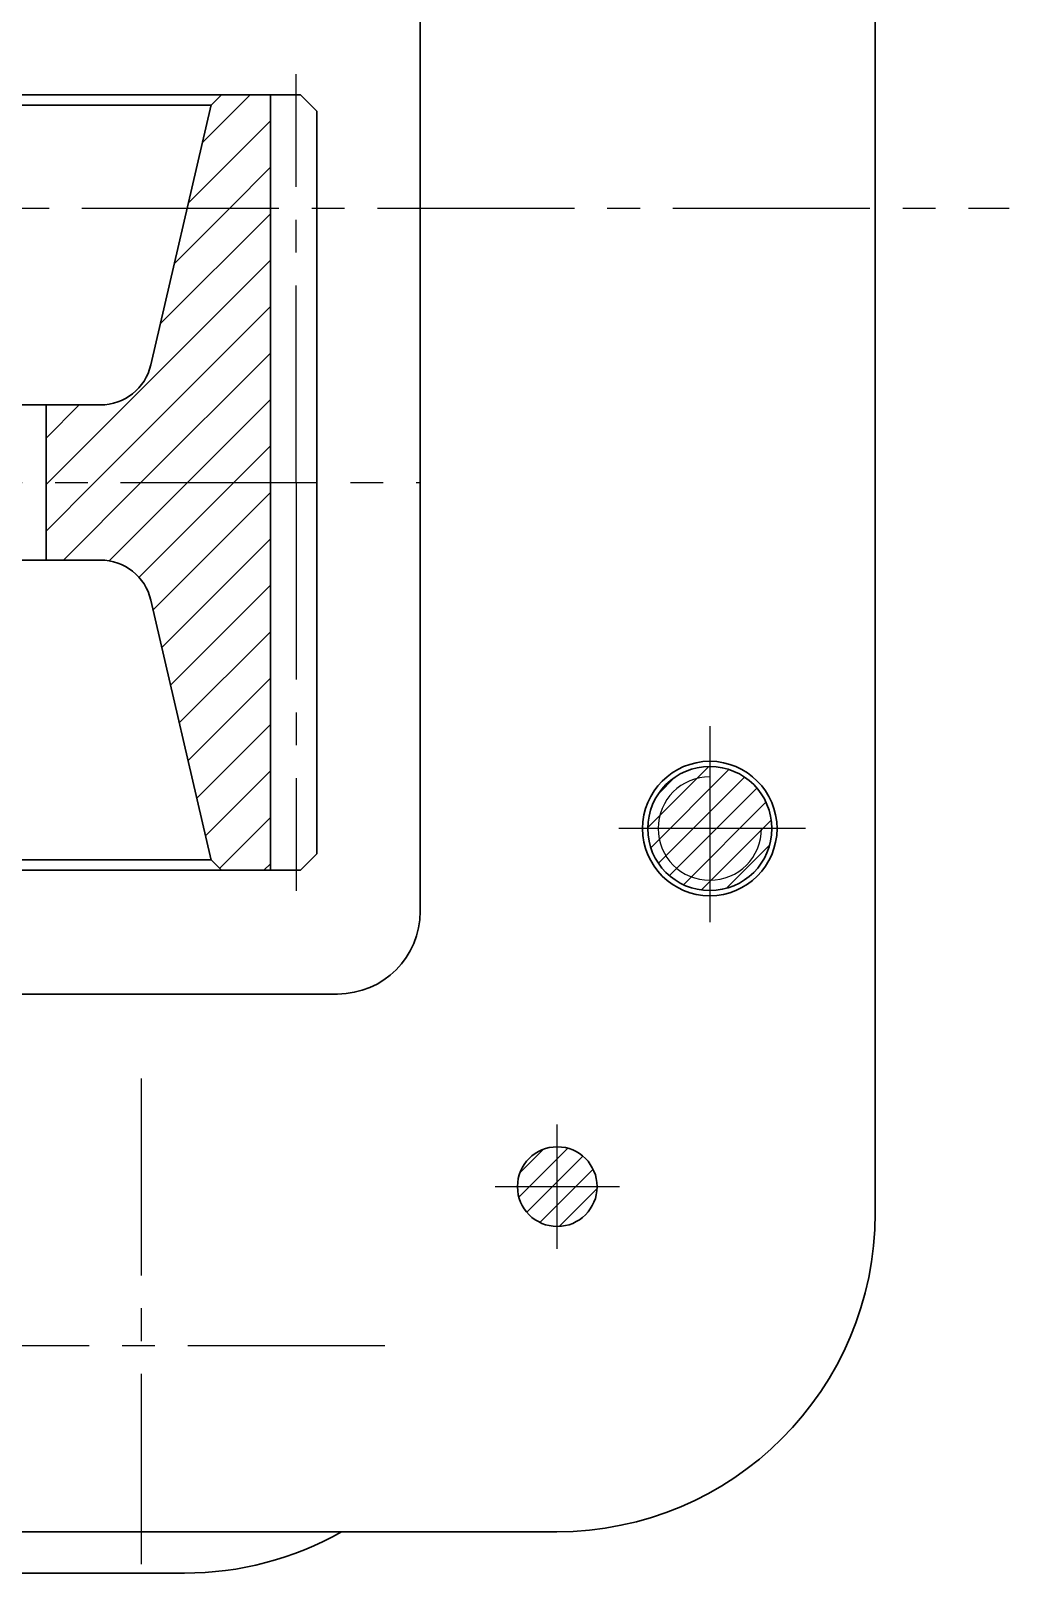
# Model space of a CAD drawing. Header units: millimetres. Extents: x -4 to 3231, y -4 to 1068.
# Drawn here: x 1259.5 to 1354.1, y 336.4 to 485.5 of the extents above; entities that cross this region are included whole.
import ezdxf

# ---------------------------------------------------------------- set-up
doc = ezdxf.new("R2010")
doc.units = ezdxf.units.MM
doc.linetypes.add('ACAD_ISO03W100', pattern=[30, 12, -18])
doc.linetypes.add('CENTER2', pattern=[28.574999999999996, 19.05, -3.174999999999999, 3.174999999999999, -3.174999999999999])
for name, color, linetype, lineweight in [('xishixian', 7, 'Continuous', 9), ('剖面线', 5, 'Continuous', 20), ('尺寸线层', 7, 'Continuous', 30), ('粗实线', 7, 'Continuous', 30), ('粗实线层', 7, 'Continuous', 30)]:
    doc.layers.add(name, color=color, linetype=linetype, lineweight=lineweight)
for name, color, linetype in [('中心线', 1, 'CENTER2'), ('细实线', 7, 'Continuous'), ('虚线', 10, 'ACAD_ISO03W100'), ('齿轮分度圆', 80, 'CENTER2')]:
    doc.layers.add(name, color=color, linetype=linetype)
pattern_1 = [(45, (-1764.0659008781, -3005.454332721272), (-2.245064030267288, 2.245064030267288), [])]

msp = doc.modelspace()

# ---------------------------------------------------------------- hatches: boundary and pattern name
at = {"layer": '中心线'}
h = msp.add_hatch(dxfattribs=at)
h.set_pattern_fill('ANSI31', color=0, scale=0.5)
h.set_pattern_definition([(45, (-1334.068907115894, -3057.454332721273), (-1.122532015133644, 1.122532015133644), [])])
edge = h.paths.add_edge_path()
edge.add_arc((1325.140022528543, 408.3672774598022), 6, 0, 360, ccw=False)
at = {"layer": '剖面线'}
h = msp.add_hatch(dxfattribs=at)
h.set_pattern_fill('ANSI31', color=0, scale=0.5)
h.set_pattern_definition([(45, (0, 0), (-1.122532015133644, 1.122532015133644), [])])
h.paths.add_polyline_path([(1310.392150399456, 377.5894736735878, 0.4142135623730951), (1306.542150399456, 373.7394736735878), (1310.392150399456, 373.7394736735878)])
h.paths.add_polyline_path([(1310.392150399456, 377.5894736735878), (1310.392150399456, 373.7394736735878), (1314.242150399456, 373.7394736735878, 0.414213562373095)])
h.paths.add_polyline_path([(1310.392150399456, 373.7394736735878), (1306.542150399456, 373.7394736735878, 0.414213562373095), (1310.392150399456, 369.8894736735878)])
h.paths.add_polyline_path([(1314.242150399456, 373.7394736735878), (1310.392150399456, 373.7394736735878), (1310.392150399456, 369.8894736735878, 0.414213562373095)])
h.paths.add_polyline_path([(864.9943508206916, 567.2172774597981, 0.4142135623730964), (861.1443508206916, 563.3672774597981), (864.9943508206916, 563.3672774597981)])
h.paths.add_polyline_path([(864.9943508206916, 567.2172774597981), (864.9943508206916, 563.3672774597981), (868.8443508206916, 563.3672774597981, 0.4142135623730964)])
h.paths.add_polyline_path([(864.9943508206916, 563.3672774597981), (861.1443508206916, 563.3672774597981, 0.4142135623730964), (864.9943508206916, 559.517277459798)])
h.paths.add_polyline_path([(868.8443508206916, 563.3672774597981), (864.9943508206916, 563.3672774597981), (864.9943508206916, 559.517277459798, 0.4142135623730964)])
h = msp.add_hatch(dxfattribs=at)
h.set_pattern_fill('ANSI31', color=0)
h.set_pattern_definition(pattern_1)
h.paths.add_polyline_path([(1282.640020300069, 479.3286873842662), (1281.140020300073, 479.3286873842667), (1277.907922550618, 479.3286873842667), (1276.907881475394, 478.32864715802), (1274.595416196411, 468.367277459799), (1282.640020300069, 468.3672774597994)])
h = msp.add_hatch(dxfattribs=at)
h.set_pattern_fill('ANSI31', color=0)
h.set_pattern_definition(pattern_1)
h.paths.add_polyline_path([(1282.640020300069, 468.3672774597994), (1274.59542121455, 468.367277459799), (1271.073992438601, 453.1980165779355, -0.3488759614564657), (1266.203514612419, 449.3286630465577), (1260.940217065212, 449.3286539358342), (1260.940217065212, 441.8286873842662), (1282.640020300068, 441.8286873842662)])
h = msp.add_hatch(dxfattribs=at)
h.set_pattern_fill('ANSI31', color=0)
h.set_pattern_definition(pattern_1)
h.paths.add_polyline_path([(1271.073960603226, 430.459298170349), (1276.907850488983, 405.3286471580253), (1277.907809413834, 404.3286873842667), (1282.640020300069, 404.3286873842667), (1282.640020300069, 441.8286873842654), (1260.940213881688, 441.8286873842657), (1260.940213881674, 441.8286539358373), (1260.940210698138, 434.3286539358398), (1266.203476244438, 434.3286517017341, -0.3488763278423572)])

# ---------------------------------------------------------------- linework, layer by layer
at = {"layer": 'xishixian', "color": 0, "lineweight": 30}
msp.add_line((1310.340022528543, 340.3672774597972), (1248.140022528544, 340.3672774597976), dxfattribs=at)
at = {"layer": '中心线', "color": 0}
for p, q in [((807.2192442595406, 468.3672774597967), (1354.09207268526, 468.3672774597997)), ((1325.140022528543, 418.2618704673159), (1325.140022528543, 399.3161147740657)), ((1334.403855377673, 408.3672774598022), (1316.343396421256, 408.3672774598022)), ((1270.140022528543, 384.2077842678495), (1270.140022528543, 337.232693352707)), ((1246.074156137183, 358.367277459799), (1295.251064183487, 358.3672774597994))]:
    msp.add_line(p, q, dxfattribs=at)
at = {"layer": '中心线', "color": 0, "lineweight": -3}
msp.add_line((982.4108140147559, 441.8286873842681), (1297.140022528543, 441.8286873842653), dxfattribs=at)
at = {"layer": '剖面线', "color": 0}
for p, q in [((1274.59542121455, 468.367277459799), (1271.073992438601, 453.1980165779355)), ((1266.203508079813, 449.3286630465504), (1260.940217065209, 449.3286539358342)), ((1260.940217065212, 449.3286608124345), (1260.940217065212, 441.8286873842662))]:
    msp.add_line(p, q, dxfattribs=at)
at = {"layer": '尺寸线层', "color": 0, "lineweight": 30}
msp.add_line((1297.140022528543, 489.6765958061951), (1297.140022528543, 400.3672774597981), dxfattribs=at)
at = {"layer": '粗实线', "color": 0}
for p, q in [((1341.140022528543, 371.1672774597973), (1341.140022528543, 565.567277459797)), ((1276.907881475395, 478.3286471580204), (1277.907881899866, 479.3286467335492)), ((1228.77216273274, 478.3286675902564), (1276.907881475395, 478.3286471580204)), ((1228.772131746327, 405.3286675902614), (1276.907850488983, 405.3286471580254)), ((1276.907850488983, 405.3286471580254), (1277.907850064509, 404.328646733557)), ((1274.340022528543, 336.3672774597994), (1247.140022528544, 336.3672774597994))]:
    msp.add_line(p, q, dxfattribs=at)
for centre, radius in [((1325.140022528543, 408.3672774598022), 6.5), ((1325.140022528543, 408.3672774598022), 6), ((1310.392150399456, 373.7394736735878), 3.85)]:
    msp.add_circle(centre, radius, dxfattribs=at)
at = {"layer": '粗实线', "color": 0, "lineweight": 30}
msp.add_arc((1289.140022528543, 400.3672774597981), 8, 270, 0, dxfattribs=at)
at = {"layer": '粗实线', "color": 0}
for centre, end in [((1310.340022528543, 371.1672774597973), 0), ((1274.340022528543, 367.1672774597996), 299.5262652472655)]:
    msp.add_arc(centre, 30.8, 270, end, dxfattribs=at)
at = {"layer": '粗实线层', "color": 0, "lineweight": 30}
for p, q in [((1285.140020300069, 479.3286873842662), (1212.14002030007, 479.3286873842662)), ((1285.140020300068, 404.3286873842667), (1207.140022528545, 404.3286873842667))]:
    msp.add_line(p, q, dxfattribs=at)
at = {"layer": '细实线', "color": 0, "lineweight": 30}
for p, q in [((1285.540020300069, 479.3286873842657), (1281.140020300073, 479.3286873842667)), ((1282.640020300068, 441.8286873842658), (1282.640020300069, 479.3286873842649)), ((1287.140020300068, 477.7286873842654), (1285.540020300069, 479.3286873842657)), ((1276.913895463307, 478.3545703925656), (1271.073992438601, 453.1980165779355)), ((1287.140020300068, 441.8286873842671), (1287.140020300068, 477.7286873842654)), ((1266.203508079813, 449.3286630465504), (1252.840035262701, 449.3286573741402)), ((1260.940213881674, 441.8286539358373), (1260.940217065209, 449.3286539358342)), ((1260.940213881674, 441.8286539358373), (1260.940210698138, 434.3286539358382)), ((1282.640020300069, 441.8286873842662), (1282.640020300069, 404.3286873842685)), ((1287.140020300068, 441.8286873842662), (1287.140020300068, 405.9286873842681)), ((1266.203476244438, 434.3286517017341), (1252.840003427326, 434.3286573741461)), ((1276.913863627932, 405.3027443557162), (1271.073960603226, 430.4592981703495)), ((1287.140020300068, 405.9286873842681), (1285.540020300069, 404.3286873842677)), ((1285.540020300069, 404.3286873842677), (1281.140020300073, 404.3286873842667)), ((1224.907971720975, 392.3672774597981), (1289.140022528543, 392.3672774597981))]:
    msp.add_line(p, q, dxfattribs=at)
for centre, start, end in [((1266.203505957457, 454.32866304655), 270.0000243204072, 346.9307064241468), ((1266.203474122081, 429.3286517017345), 13.06929357585314, 89.99997567959277)]:
    msp.add_arc(centre, 5, start, end, dxfattribs=at)
at = {"layer": '细实线', "color": 0}
msp.add_arc((1325.140022528543, 408.3672774598022), 5, 90, 0, dxfattribs=at)
at = {"layer": '虚线', "color": 0}
for p, q in [((1310.392150399456, 367.7394736735878), (1310.392150399456, 379.7394736735878)), ((1304.392150399456, 373.7394736735878), (1316.392150399456, 373.7394736735878))]:
    msp.add_line(p, q, dxfattribs=at)
at = {"layer": '齿轮分度圆', "color": 0, "lineweight": -3}
for p, q in [((1285.140020300069, 441.8286873842671), (1285.140020300069, 481.3232143592445)), ((1285.140020300069, 441.8286873842662), (1285.140020300069, 402.3341604092889))]:
    msp.add_line(p, q, dxfattribs=at)

doc.saveas('drawing.dxf')
